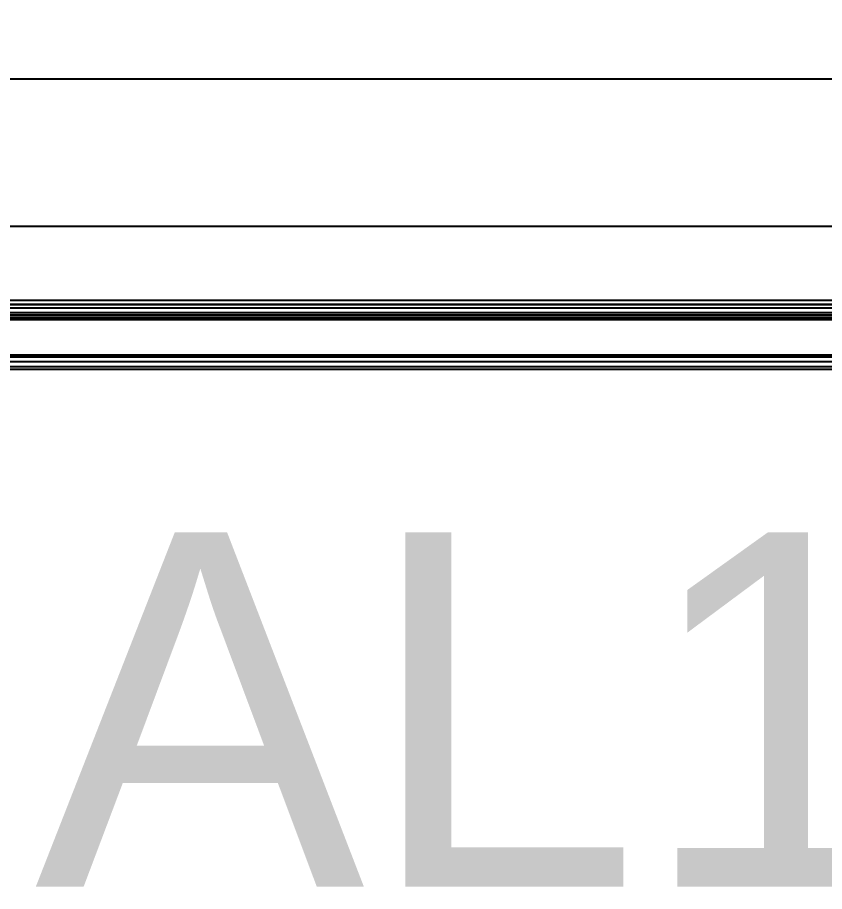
# Model space of a CAD drawing. Header units: inches. Extents: x 21 to 32698, y 13 to 3712.
# Drawn here: x 11629.69 to 11657.05, y 947.04 to 976.66 of the extents above; entities that cross this region are included whole.
import ezdxf
from ezdxf.enums import TextEntityAlignment as Align

# ---------------------------------------------------------------- set-up
doc = ezdxf.new("R2010")
doc.units = ezdxf.units.IN
doc.header["$MEASUREMENT"] = 0
doc.set_wipeout_variables(frame=1)
for name, color, linetype, lineweight in [('Z_MİM_-KM-GLAZ', 8, 'Continuous', 25), ('Z_MİM_-KM-GLAZ-IDEN', 8, 'Continuous', 25), ('Z_MİM_-KM-IZO-THERMAL', 8, 'Continuous', 25), ('Z_MİM_-KM-IZO-THERMAL-ROCKWOOL', 8, 'BATTING', 25), ('Z_MİM_-KM-PAINT', 8, 'Continuous', 25), ('Z_MİM_-KM-WALL-PLASTER', 8, 'Continuous', 25), ('Z_MİM_aksesuar_k', 8, 'Continuous', 25), ('Z_MİM_ALUMINIUM', 8, 'Continuous', 25)]:
    doc.layers.add(name, color=color, linetype=linetype, lineweight=lineweight)
doc.styles.add('STYLE1', font='arial.ttf', dxfattribs={"height": 1})
doc.linetypes.add('BATTING', pattern='A,0.00254,-2.54,[134,ltypeshp.shx,S=2.54,R=0,X=-2.54,Y=0],-5.08,[134,ltypeshp.shx,S=2.54,R=180,X=2.54,Y=0],-2.54', length=10.16254)

# ---------------------------------------------------------------- blocks, each defined once
blk = doc.blocks.new('-KM-AL1 150_900')
at = {"layer": 'Z_MİM_-KM-GLAZ-IDEN', "color": 7, "linetype": 'Continuous', "ltscale": 2, "style": 'STYLE1'}
blk.add_text('AL1 140/1250', height=12, dxfattribs=at).set_placement((85.214, -50.325), align=Align.CENTER)
blk.add_wipeout([(151.488, -34.02), (151.726, -15.48), (149.45, -15.45), (149.45, 7.15), (9.45, 7.15), (9.45, -15.45), (7.398, -15.45), (7.567, -34.061)])
at = {"layer": 'Z_MİM_aksesuar_k'}
for p, q in [((24.145, -30.605), (73.365, -30.605)), ((73.365, -30.605), (24.145, -30.605)), ((24.145, -30.713), (73.365, -30.713)), ((24.145, -30.872), (73.365, -30.872)), ((24.145, -31.031), (73.365, -31.031)), ((24.145, -31.09), (73.365, -31.09)), ((24.145, -31.105), (73.365, -31.105)), ((24.145, -32.305), (73.365, -32.305)), ((24.145, -32.321), (73.365, -32.321)), ((24.145, -32.38), (73.365, -32.38)), ((24.145, -32.538), (73.365, -32.538)), ((24.145, -32.697), (73.365, -32.697)), ((73.365, -32.805), (24.145, -32.805))]:
    blk.add_line(p, q, dxfattribs=at)
at = {"layer": 'Z_MİM_ALUMINIUM', "elevation": 0.002}
blk.add_lwpolyline([(16.713, -30.45), (142.175, -30.45)], dxfattribs=at)

msp = doc.modelspace()

# ---------------------------------------------------------------- block references
at = {"layer": 'Z_MİM_-KM-GLAZ'}
msp.add_blockref('-KM-AL1 150_900', (11597.265, 997.533), dxfattribs=at)

# ---------------------------------------------------------------- next in the draw order: linework, layer by layer
at = {"layer": 'Z_MİM_-KM-IZO-THERMAL'}
msp.add_lwpolyline([(11329.214, 1162.159), (11329.214, 969.583), (12844.215, 969.583), (12844.215, 2594.584), (9029.215, 2594.584), (9029.215, 1624.583), (9319.214, 1624.583), (9319.214, 969.583), (10654.214, 969.583), (10654.214, 1161.832)], dxfattribs=at)
at = {"layer": 'Z_MİM_-KM-IZO-THERMAL-ROCKWOOL', "ltscale": 0.45}
msp.add_lwpolyline([(11334.214, 1162.159), (11334.214, 974.583), (12839.215, 974.583), (12839.215, 2589.584), (9034.215, 2589.584), (9034.215, 1629.583), (9324.214, 1629.583), (9324.214, 974.583), (10649.214, 974.583), (10649.214, 1161.832)], dxfattribs=at)
at = {"layer": 'Z_MİM_-KM-PAINT'}
msp.add_lwpolyline([(11326.214, 1162.159), (11326.214, 966.583), (12847.215, 966.583), (12847.215, 2597.584), (9026.215, 2597.584), (9026.215, 1621.583), (9316.214, 1621.583), (9316.214, 966.583), (10657.214, 966.583), (10657.214, 1161.832)], dxfattribs=at)
at = {"layer": 'Z_MİM_-KM-WALL-PLASTER'}
msp.add_lwpolyline([(11326.714, 1162.159), (11326.714, 967.083), (12846.715, 967.083), (12846.715, 2597.084), (9026.715, 2597.084), (9026.715, 1622.083), (9316.714, 1622.083), (9316.714, 967.083), (10656.714, 967.083), (10656.714, 1161.832)], dxfattribs=at)

doc.saveas('drawing.dxf')
